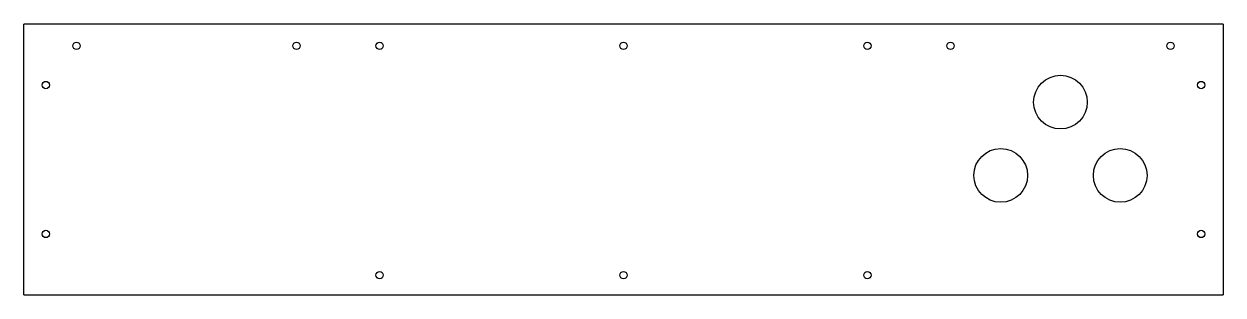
# Model space of a CAD drawing. Header units: millimetres. Extents: x -246 to 246, y -56 to 56.
import ezdxf

# ---------------------------------------------------------------- set-up
doc = ezdxf.new("R2010")
doc.units = ezdxf.units.MM

msp = doc.modelspace()

# ---------------------------------------------------------------- linework, layer by layer
at = {"color": 7, "linetype": 'Continuous', "lineweight": 25}
for p, q in [((-245.82, -55.5), (-245.82, 55.5)), ((245.82, 55.5), (-245.82, 55.5)), ((245.82, 55.5), (245.82, -55.5)), ((-245.82, -55.5), (245.82, -55.5))]:
    msp.add_line(p, q, dxfattribs=at)
for centre, radius in [((-224.27, 46.55), 1.5), ((-134.07, 46.55), 1.5), ((-100, 46.55), 1.5), ((0, 46.55), 1.5), ((100, 46.55), 1.5), ((134.07, 46.55), 1.5), ((224.27, 46.55), 1.5), ((179.17, 23.5), 11), ((-236.87, 30.5), 1.5), ((236.87, 30.5), 1.5), ((154.67, -6.5), 11), ((203.67, -6.5), 11), ((-236.87, -30.5), 1.5), ((236.87, -30.5), 1.5), ((-100, -47.4), 1.5), ((0, -47.4), 1.5), ((100, -47.4), 1.5)]:
    msp.add_circle(centre, radius, dxfattribs=at)

doc.saveas('drawing.dxf')
